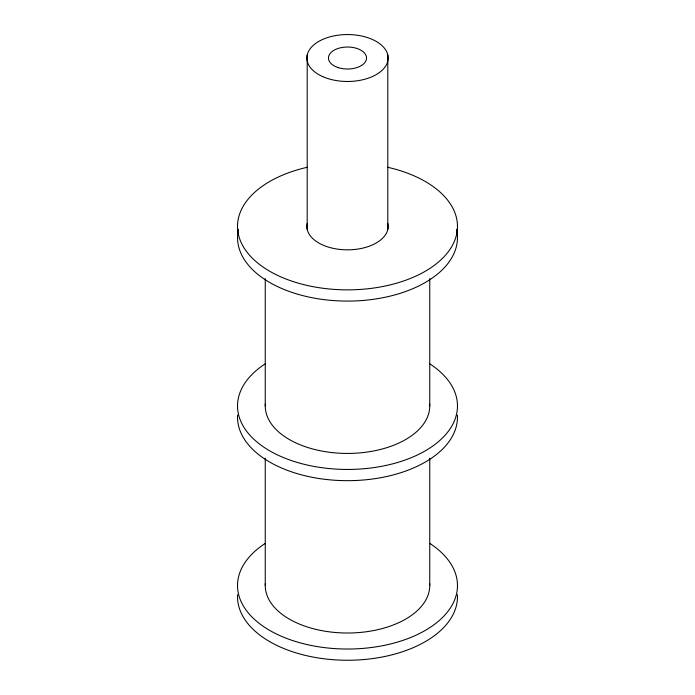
<?xml version="1.0" encoding="UTF-8"?>
<svg xmlns="http://www.w3.org/2000/svg" width="695" height="695" viewBox="0 0 695 695"><rect width="100%" height="100%" fill="white"/><g stroke="black" fill="none" stroke-linecap="round" stroke-linejoin="round"><path stroke-width="1.04" d="M429.745 278.608L429.745 405.958M429.745 458.187L429.745 585.538M387.801 54.948L387.801 229.437M307.199 54.957L307.199 229.437M265.255 278.608L265.255 405.958M265.255 458.187L265.255 585.538M457.414 594.694A109.966 63.488 0 0 1 347.5 660.25A109.966 63.488 0 0 1 237.586 594.694M429.936 543.507A109.966 63.488 0 0 1 423.637 631.347A109.966 63.488 0 0 1 271.363 631.347A109.966 63.488 0 0 1 265.064 543.507M429.666 583.479A82.245 47.477 0 0 1 347.5 633.015A82.245 47.477 0 0 1 265.334 583.479M429.666 403.899A82.245 47.477 0 0 1 347.5 453.435A82.245 47.477 0 0 1 265.334 403.899M457.414 415.115A109.966 63.488 0 0 1 347.5 480.671A109.966 63.488 0 0 1 237.586 415.115M429.936 363.928A109.966 63.488 0 0 1 423.637 451.767A109.966 63.488 0 0 1 271.363 451.767A109.966 63.488 0 0 1 265.064 363.928M387.532 167.243A109.966 63.488 0 0 1 435.2 264.682A109.966 63.488 0 0 1 259.826 264.699A109.966 63.488 0 0 1 307.433 167.243M456.528 229.298A109.966 63.488 0 0 1 347.517 301.091A109.966 63.488 0 0 1 238.472 229.324M387.801 223.304A40.649 23.465 0 0 1 347.509 249.844A40.649 23.465 0 0 1 307.199 223.312M322.758 76.632A40.649 23.465 0 0 0 387.801 61.073A40.649 23.465 0 0 0 331.941 36.34A40.649 23.465 0 0 0 322.758 76.632M337.979 67.545A19.052 10.998 0 0 0 366.552 58.015A19.052 10.998 0 0 0 337.979 48.494A19.052 10.998 0 0 0 337.979 67.545"/></g></svg>
